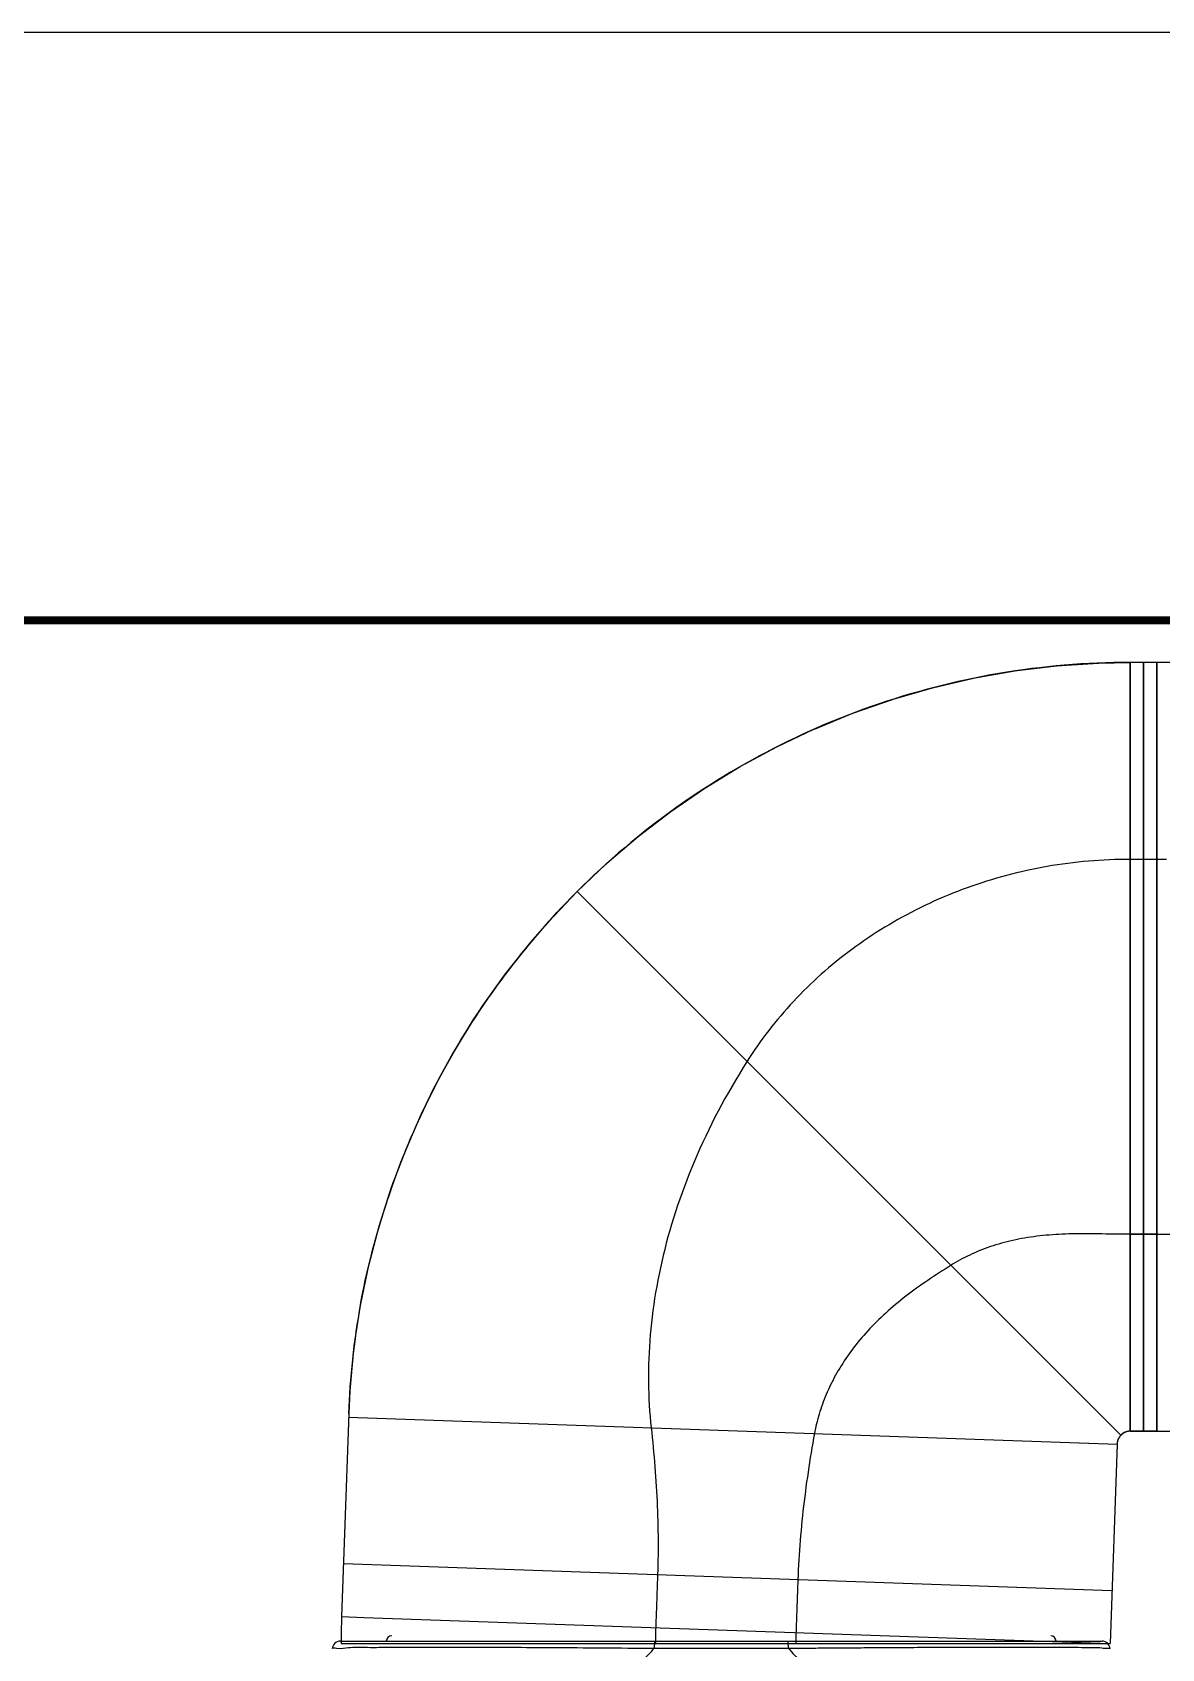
# Model space of a CAD drawing. Header units: millimetres. Extents: x -624 to 1947, y 11274 to 11571.
# Drawn here: x 1298.3 to 1340.4, y 11511 to 11571.3 of the extents above; entities that cross this region are included whole.
import ezdxf

# ---------------------------------------------------------------- set-up
doc = ezdxf.new("R2010")
doc.units = ezdxf.units.MM
doc.layers.add('AKSESUAR', color=7, linetype='Continuous')
doc.layers.add('Antet', color=7, linetype='Continuous')

# ---------------------------------------------------------------- blocks, each defined once
blk = doc.blocks.new('40 D 6006')
at = {"color": 255, "linetype": 'Continuous'}
for p, q in [((4643.593, 1387.09), (4645.137, 1387.363)), ((4645.136, 1387.363), (4646.696, 1387.553)), ((4646.695, 1387.553), (4648.264, 1387.66)), ((4648.264, 1387.66), (4649.454, 1387.684)), ((4649.454, 1387.684), (4649.454, 1358.98)), ((4650.444, 1387.684), (4649.454, 1387.684)), ((4649.454, 1358.98), (4649.454, 1387.684)), ((4650.444, 1387.684), (4649.454, 1387.684)), ((4649.949, 1387.684), (4649.949, 1358.98)), ((4649.949, 1358.98), (4649.949, 1387.684)), ((4650.444, 1358.98), (4650.444, 1387.684)), ((4650.444, 1387.684), (4650.444, 1358.98)), ((4642.07, 1386.735), (4643.595, 1387.09)), ((4639.099, 1385.787), (4640.573, 1386.301)), ((4640.57, 1386.301), (4642.072, 1386.736)), ((4637.66, 1385.197), (4639.101, 1385.788)), ((4636.257, 1384.533), (4637.662, 1385.198)), ((4650.444, 1380.331), (4649.454, 1380.331)), ((4650.804, 1380.331), (4649.454, 1380.331)), ((4627.736, 1378.003), (4628.807, 1379.132)), ((4628.807, 1379.132), (4628.778, 1379.103)), ((4628.807, 1379.132), (4649.104, 1358.835)), ((4621.417, 1366.639), (4621.879, 1368.088)), ((4621.854, 1368.015), (4621.899, 1368.146)), ((4621.899, 1368.146), (4621.953, 1368.298)), ((4621.379, 1366.489), (4621.588, 1367.179)), ((4621.301, 1366.23), (4621.334, 1366.35)), ((4650.444, 1366.332), (4649.454, 1366.332)), ((4620.277, 1359.636), (4620.012, 1352.057)), ((4620.272, 1359.504), (4648.959, 1358.502)), ((4648.959, 1358.502), (4648.699, 1351.055)), ((4648.96, 1358.512), (4648.959, 1358.507)), ((4648.96, 1358.512), (4648.959, 1358.502)), ((4648.959, 1358.504), (4648.959, 1358.502)), ((4648.962, 1358.537), (4648.96, 1358.512)), ((4649, 1358.683), (4648.998, 1358.677)), ((4649.001, 1358.683), (4648.999, 1358.679)), ((4649, 1358.679), (4649.012, 1358.707)), ((4649.002, 1358.687), (4649, 1358.683)), ((4649.004, 1358.691), (4649.002, 1358.687)), ((4649.006, 1358.696), (4649.004, 1358.691)), ((4649.005, 1358.693), (4649.004, 1358.69)), ((4649.008, 1358.7), (4649.006, 1358.695)), ((4649.007, 1358.698), (4649.006, 1358.696)), ((4649.01, 1358.703), (4649.008, 1358.7)), ((4649.011, 1358.705), (4649.009, 1358.702)), ((4649.012, 1358.708), (4649.01, 1358.704)), ((4649.026, 1358.733), (4649.025, 1358.731)), ((4649.032, 1358.743), (4649.032, 1358.743)), ((4649.104, 1358.835), (4649.101, 1358.832)), ((4649.111, 1358.842), (4649.104, 1358.835)), ((4649.104, 1358.835), (4649.106, 1358.837)), ((4649.115, 1358.845), (4649.111, 1358.842)), ((4650.444, 1358.98), (4649.454, 1358.98)), ((4649.454, 1358.98), (4650.444, 1358.98)), ((4620.082, 1354.037), (4648.768, 1353.035)), ((4620.012, 1352.057), (4620.838, 1352.028)), ((4620.838, 1352.028), (4620.845, 1352.028)), ((4620.845, 1352.028), (4648.694, 1351.055)), ((4619.963, 1351.143), (4648.399, 1351.143)), ((4619.995, 1351.055), (4648.699, 1351.055)), ((4631.684, 1350.877), (4636.678, 1350.877))]:
    blk.add_line(p, q, dxfattribs=at)
for points in [[(4649.454, 1387.684), (4649.145, 1387.682), (4648.837, 1387.677), (4648.529, 1387.669), (4648.221, 1387.658), (4647.913, 1387.643), (4647.605, 1387.625), (4647.297, 1387.604), (4646.989, 1387.579), (4646.682, 1387.552), (4646.375, 1387.521), (4646.069, 1387.487), (4645.763, 1387.45), (4645.457, 1387.409), (4645.152, 1387.365), (4644.847, 1387.318), (4644.543, 1387.268), (4644.24, 1387.215), (4643.937, 1387.158), (4643.635, 1387.098), (4643.333, 1387.035), (4643.033, 1386.969), (4642.733, 1386.9), (4642.434, 1386.827), (4642.136, 1386.752), (4641.838, 1386.673), (4641.542, 1386.591), (4641.246, 1386.507), (4640.952, 1386.419), (4640.658, 1386.328), (4640.366, 1386.234), (4640.075, 1386.136), (4639.784, 1386.036), (4639.495, 1385.933), (4639.207, 1385.827), (4638.921, 1385.718), (4638.635, 1385.606), (4638.351, 1385.491), (4638.068, 1385.373), (4637.787, 1385.252), (4637.507, 1385.128), (4637.228, 1385.001), (4636.951, 1384.872), (4636.676, 1384.739), (4636.402, 1384.604), (4636.129, 1384.466), (4635.859, 1384.326), (4635.589, 1384.182), (4635.322, 1384.036), (4635.056, 1383.887), (4634.792, 1383.736), (4634.529, 1383.582), (4634.269, 1383.425), (4634.01, 1383.265), (4633.753, 1383.103), (4633.497, 1382.938), (4633.244, 1382.771), (4632.992, 1382.601), (4632.742, 1382.428), (4632.494, 1382.253), (4632.248, 1382.076), (4632.004, 1381.896), (4631.762, 1381.713), (4631.522, 1381.528), (4631.283, 1381.341), (4631.047, 1381.151), (4630.813, 1380.959), (4630.581, 1380.764), (4630.351, 1380.568), (4630.124, 1380.369), (4629.898, 1380.168), (4629.675, 1379.965), (4629.455, 1379.759), (4629.236, 1379.552), (4629.02, 1379.343), (4628.807, 1379.132)], [(4651.257, 1387.68), (4650.444, 1387.684)], [(4628.807, 1379.132), (4629.915, 1380.184), (4631.082, 1381.181), (4632.303, 1382.117), (4633.574, 1382.99), (4634.893, 1383.796), (4636.257, 1384.533)], [(4628.807, 1379.132), (4629.916, 1380.185), (4631.083, 1381.181), (4632.304, 1382.118), (4633.576, 1382.991), (4634.895, 1383.797), (4636.259, 1384.533)], [(4649.454, 1380.331), (4649.258, 1380.33), (4649.062, 1380.327), (4648.867, 1380.322), (4648.671, 1380.314), (4648.476, 1380.305), (4648.281, 1380.293), (4648.086, 1380.28), (4647.892, 1380.264), (4647.698, 1380.246), (4647.504, 1380.226), (4647.31, 1380.204), (4647.117, 1380.18), (4646.924, 1380.154), (4646.731, 1380.125), (4646.539, 1380.095), (4646.347, 1380.062), (4646.156, 1380.028), (4645.965, 1379.991), (4645.775, 1379.953), (4645.585, 1379.912), (4645.396, 1379.869), (4645.207, 1379.824), (4645.019, 1379.778), (4644.832, 1379.729), (4644.645, 1379.678), (4644.46, 1379.625), (4644.275, 1379.571), (4644.09, 1379.514), (4643.907, 1379.455), (4643.724, 1379.395), (4643.543, 1379.332), (4643.362, 1379.268), (4643.182, 1379.201), (4643.004, 1379.133), (4642.826, 1379.063), (4642.649, 1378.991), (4642.473, 1378.917), (4642.299, 1378.842), (4642.125, 1378.764), (4641.952, 1378.685), (4641.781, 1378.604), (4641.61, 1378.521), (4641.441, 1378.436), (4641.273, 1378.349), (4641.106, 1378.261), (4640.94, 1378.171), (4640.775, 1378.079), (4640.612, 1377.986), (4640.45, 1377.891), (4640.289, 1377.794), (4640.13, 1377.695), (4639.972, 1377.595), (4639.815, 1377.494), (4639.66, 1377.39), (4639.506, 1377.286), (4639.353, 1377.18), (4639.202, 1377.072), (4639.053, 1376.963), (4638.905, 1376.852), (4638.759, 1376.74), (4638.614, 1376.627), (4638.472, 1376.512), (4638.33, 1376.396), (4638.19, 1376.278), (4638.052, 1376.159), (4637.916, 1376.039), (4637.781, 1375.917), (4637.648, 1375.795), (4637.516, 1375.67), (4637.386, 1375.545), (4637.257, 1375.418), (4637.131, 1375.29), (4637.005, 1375.16), (4636.882, 1375.029), (4636.76, 1374.897), (4636.64, 1374.763), (4636.521, 1374.629), (4636.404, 1374.493), (4636.289, 1374.356), (4636.176, 1374.218), (4636.064, 1374.079), (4635.954, 1373.939), (4635.847, 1373.798), (4635.741, 1373.656), (4635.637, 1373.513), (4635.535, 1373.37), (4635.435, 1373.226), (4635.337, 1373.081), (4635.242, 1372.936), (4635.149, 1372.79)], [(4621.879, 1368.088), (4622.416, 1369.509), (4623.024, 1370.896), (4623.703, 1372.249), (4624.449, 1373.563), (4625.261, 1374.834), (4626.135, 1376.058), (4627.07, 1377.234), (4628.06, 1378.357), (4628.778, 1379.103)], [(4628.778, 1379.103), (4628.58, 1378.902), (4628.384, 1378.699), (4628.188, 1378.494), (4627.995, 1378.286), (4627.803, 1378.076), (4627.613, 1377.863), (4627.425, 1377.649), (4627.238, 1377.432), (4627.054, 1377.214), (4626.871, 1376.993), (4626.69, 1376.771), (4626.512, 1376.547), (4626.335, 1376.32), (4626.161, 1376.093), (4625.989, 1375.863), (4625.819, 1375.632), (4625.652, 1375.399), (4625.487, 1375.165), (4625.324, 1374.929), (4625.164, 1374.691), (4625.006, 1374.452), (4624.85, 1374.211), (4624.697, 1373.969), (4624.546, 1373.725), (4624.398, 1373.479), (4624.252, 1373.232), (4624.108, 1372.984), (4623.967, 1372.734), (4623.828, 1372.483), (4623.692, 1372.23), (4623.558, 1371.975), (4623.426, 1371.719), (4623.297, 1371.462), (4623.171, 1371.204), (4623.047, 1370.944), (4622.925, 1370.683), (4622.806, 1370.421), (4622.69, 1370.159), (4622.577, 1369.895), (4622.466, 1369.63), (4622.358, 1369.365), (4622.253, 1369.099), (4622.15, 1368.833), (4622.05, 1368.566), (4621.953, 1368.298)], [(4621.725, 1367.635), (4622.222, 1369.021), (4622.79, 1370.387), (4623.433, 1371.733), (4624.149, 1373.055), (4624.939, 1374.348), (4625.801, 1375.607), (4626.734, 1376.826), (4627.736, 1378.003)], [(4635.149, 1372.79), (4635.003, 1372.558), (4634.861, 1372.326), (4634.722, 1372.094), (4634.586, 1371.862), (4634.453, 1371.63), (4634.323, 1371.398), (4634.196, 1371.165), (4634.071, 1370.933), (4633.95, 1370.7), (4633.831, 1370.467), (4633.716, 1370.233), (4633.603, 1370), (4633.494, 1369.766), (4633.387, 1369.531), (4633.283, 1369.297), (4633.182, 1369.061), (4633.083, 1368.826), (4632.988, 1368.59), (4632.896, 1368.354), (4632.806, 1368.118), (4632.72, 1367.882), (4632.636, 1367.646), (4632.555, 1367.41), (4632.477, 1367.175), (4632.403, 1366.939), (4632.331, 1366.704), (4632.262, 1366.47), (4632.196, 1366.236), (4632.133, 1366.002), (4632.073, 1365.77), (4632.016, 1365.538), (4631.961, 1365.306), (4631.91, 1365.076), (4631.862, 1364.846), (4631.817, 1364.617), (4631.774, 1364.388), (4631.735, 1364.16), (4631.698, 1363.933), (4631.664, 1363.707), (4631.633, 1363.481), (4631.604, 1363.255), (4631.579, 1363.03), (4631.556, 1362.806), (4631.535, 1362.582), (4631.518, 1362.359), (4631.503, 1362.136), (4631.491, 1361.914), (4631.481, 1361.692), (4631.474, 1361.471), (4631.469, 1361.251), (4631.468, 1361.032), (4631.468, 1360.814), (4631.472, 1360.596), (4631.478, 1360.38), (4631.486, 1360.165), (4631.498, 1359.951), (4631.511, 1359.738), (4631.528, 1359.527), (4631.547, 1359.317), (4631.568, 1359.109)], [(4621.953, 1368.298), (4621.947, 1368.28), (4621.934, 1368.244), (4621.916, 1368.193), (4621.893, 1368.127), (4621.866, 1368.046), (4621.834, 1367.953), (4621.798, 1367.848), (4621.759, 1367.731), (4621.717, 1367.605), (4621.672, 1367.47), (4621.625, 1367.326), (4621.577, 1367.175), (4621.527, 1367.019), (4621.476, 1366.857), (4621.425, 1366.691), (4621.374, 1366.522), (4621.323, 1366.35), (4621.273, 1366.174), (4621.222, 1365.994), (4621.172, 1365.81), (4621.122, 1365.622), (4621.073, 1365.429), (4621.024, 1365.232), (4620.976, 1365.03), (4620.928, 1364.823), (4620.882, 1364.61), (4620.836, 1364.391), (4620.792, 1364.167), (4620.748, 1363.937), (4620.706, 1363.7), (4620.664, 1363.457), (4620.625, 1363.207), (4620.586, 1362.953), (4620.549, 1362.693), (4620.514, 1362.428), (4620.481, 1362.159), (4620.449, 1361.887), (4620.42, 1361.612), (4620.392, 1361.333), (4620.367, 1361.053), (4620.344, 1360.771), (4620.323, 1360.488), (4620.305, 1360.204), (4620.29, 1359.92), (4620.277, 1359.636)], [(4621.953, 1368.298), (4621.95, 1368.288), (4621.946, 1368.279), (4621.943, 1368.269), (4621.94, 1368.26), (4621.936, 1368.25), (4621.933, 1368.241), (4621.929, 1368.231), (4621.926, 1368.222), (4621.923, 1368.212), (4621.919, 1368.203), (4621.916, 1368.193), (4621.913, 1368.183), (4621.909, 1368.174), (4621.906, 1368.164), (4621.902, 1368.155)], [(4621.759, 1367.736), (4621.794, 1367.84), (4621.854, 1368.015)], [(4620.277, 1359.636), (4620.335, 1360.643), (4620.487, 1362.164), (4620.72, 1363.675), (4621.03, 1365.168), (4621.417, 1366.639)], [(4649.454, 1366.332), (4649.32, 1366.333), (4649.187, 1366.333), (4649.055, 1366.335), (4648.923, 1366.336), (4648.793, 1366.338), (4648.663, 1366.341), (4648.534, 1366.343), (4648.406, 1366.345), (4648.278, 1366.347), (4648.151, 1366.349), (4648.025, 1366.35), (4647.899, 1366.352), (4647.774, 1366.352), (4647.649, 1366.352), (4647.525, 1366.351), (4647.401, 1366.35), (4647.277, 1366.347), (4647.154, 1366.344), (4647.032, 1366.34), (4646.91, 1366.335), (4646.789, 1366.329), (4646.668, 1366.322), (4646.548, 1366.313), (4646.429, 1366.304), (4646.31, 1366.294), (4646.193, 1366.283), (4646.076, 1366.27), (4645.96, 1366.257), (4645.845, 1366.242), (4645.731, 1366.226), (4645.618, 1366.209), (4645.506, 1366.19), (4645.395, 1366.171), (4645.285, 1366.15), (4645.176, 1366.127), (4645.068, 1366.104), (4644.96, 1366.079), (4644.854, 1366.053), (4644.749, 1366.026), (4644.644, 1365.998), (4644.541, 1365.968), (4644.438, 1365.937), (4644.337, 1365.905), (4644.236, 1365.871), (4644.136, 1365.836), (4644.037, 1365.8), (4643.938, 1365.763), (4643.841, 1365.724), (4643.745, 1365.685), (4643.649, 1365.644), (4643.555, 1365.602), (4643.462, 1365.559), (4643.37, 1365.515), (4643.279, 1365.469), (4643.19, 1365.423), (4643.101, 1365.376), (4643.014, 1365.327), (4642.929, 1365.278), (4642.845, 1365.227), (4642.762, 1365.176)], [(4649.454, 1366.332), (4650.759, 1366.332), (4651.075, 1366.331), (4651.39, 1366.33), (4651.704, 1366.329), (4652.018, 1366.327), (4652.33, 1366.324), (4652.643, 1366.321), (4652.954, 1366.318), (4653.264, 1366.314), (4653.573, 1366.31), (4653.88, 1366.305), (4654.187, 1366.3), (4654.493, 1366.294), (4654.797, 1366.288), (4655.1, 1366.282), (4655.402, 1366.275), (4655.703, 1366.267), (4656.003, 1366.26), (4656.302, 1366.252)], [(4642.762, 1365.176), (4642.65, 1365.105), (4642.539, 1365.034), (4642.429, 1364.964), (4642.319, 1364.893), (4642.211, 1364.822), (4642.103, 1364.751), (4641.996, 1364.679), (4641.89, 1364.608), (4641.785, 1364.536), (4641.681, 1364.464), (4641.578, 1364.391), (4641.475, 1364.318), (4641.374, 1364.244), (4641.273, 1364.17), (4641.174, 1364.095), (4641.075, 1364.019), (4640.978, 1363.943), (4640.881, 1363.866), (4640.786, 1363.788), (4640.691, 1363.71), (4640.598, 1363.631), (4640.506, 1363.551), (4640.415, 1363.471), (4640.326, 1363.39), (4640.237, 1363.309), (4640.15, 1363.228), (4640.065, 1363.145), (4639.98, 1363.063), (4639.897, 1362.98), (4639.816, 1362.896), (4639.736, 1362.812), (4639.658, 1362.728), (4639.581, 1362.643), (4639.506, 1362.558), (4639.432, 1362.473), (4639.359, 1362.387), (4639.288, 1362.301), (4639.219, 1362.214), (4639.151, 1362.128), (4639.085, 1362.041), (4639.02, 1361.954), (4638.956, 1361.866), (4638.895, 1361.779), (4638.834, 1361.691), (4638.775, 1361.603), (4638.718, 1361.514), (4638.662, 1361.426), (4638.607, 1361.337), (4638.554, 1361.248), (4638.503, 1361.159), (4638.453, 1361.07), (4638.404, 1360.981), (4638.357, 1360.891), (4638.311, 1360.802), (4638.266, 1360.712), (4638.223, 1360.622), (4638.182, 1360.532), (4638.141, 1360.441), (4638.102, 1360.351), (4638.065, 1360.26), (4638.028, 1360.169), (4637.993, 1360.078), (4637.96, 1359.987), (4637.928, 1359.896), (4637.897, 1359.805), (4637.867, 1359.713), (4637.839, 1359.622), (4637.812, 1359.531), (4637.787, 1359.44), (4637.763, 1359.349), (4637.74, 1359.258), (4637.719, 1359.167), (4637.699, 1359.077), (4637.681, 1358.986), (4637.664, 1358.896)], [(4631.568, 1359.109), (4631.588, 1358.927), (4631.607, 1358.745), (4631.625, 1358.563), (4631.642, 1358.38), (4631.659, 1358.198), (4631.675, 1358.015), (4631.691, 1357.833), (4631.706, 1357.65), (4631.719, 1357.468), (4631.733, 1357.285), (4631.745, 1357.103), (4631.756, 1356.92), (4631.767, 1356.737), (4631.777, 1356.554), (4631.786, 1356.371), (4631.794, 1356.188), (4631.801, 1356.006), (4631.807, 1355.823), (4631.812, 1355.64), (4631.817, 1355.456), (4631.82, 1355.273), (4631.823, 1355.09), (4631.824, 1354.907), (4631.825, 1354.724), (4631.824, 1354.541), (4631.823, 1354.358), (4631.82, 1354.176), (4631.817, 1353.993), (4631.812, 1353.81), (4631.806, 1353.627)], [(4650.444, 1358.98), (4651.234, 1358.983), (4652.29, 1358.998), (4653.32, 1359.025), (4654.324, 1359.063), (4655.302, 1359.112), (4656.249, 1359.17), (4657.167, 1359.237), (4657.774, 1359.288)], [(4637.664, 1358.896), (4637.631, 1358.716), (4637.6, 1358.536), (4637.569, 1358.355), (4637.539, 1358.174), (4637.509, 1357.994), (4637.48, 1357.813), (4637.452, 1357.632), (4637.425, 1357.451), (4637.398, 1357.27), (4637.372, 1357.088), (4637.347, 1356.907), (4637.323, 1356.725), (4637.3, 1356.544), (4637.277, 1356.362), (4637.256, 1356.18), (4637.235, 1355.998), (4637.215, 1355.816), (4637.196, 1355.634), (4637.178, 1355.452), (4637.161, 1355.27), (4637.145, 1355.088), (4637.129, 1354.905), (4637.115, 1354.723), (4637.102, 1354.54), (4637.089, 1354.358), (4637.078, 1354.175), (4637.068, 1353.992), (4637.059, 1353.81), (4637.05, 1353.627), (4637.043, 1353.444)], [(4648.96, 1358.514), (4648.96, 1358.513), (4648.96, 1358.512), (4648.96, 1358.512), (4648.96, 1358.511), (4648.96, 1358.51), (4648.959, 1358.509), (4648.959, 1358.508), (4648.959, 1358.508), (4648.959, 1358.507), (4648.959, 1358.506), (4648.959, 1358.505), (4648.959, 1358.504), (4648.959, 1358.504), (4648.959, 1358.503), (4648.959, 1358.502)], [(4648.972, 1358.597), (4648.972, 1358.596), (4648.971, 1358.595), (4648.971, 1358.595), (4648.971, 1358.594), (4648.971, 1358.593), (4648.971, 1358.592), (4648.971, 1358.591), (4648.97, 1358.59), (4648.97, 1358.59), (4648.97, 1358.589), (4648.97, 1358.588), (4648.97, 1358.587), (4648.969, 1358.586), (4648.969, 1358.585), (4648.969, 1358.584), (4648.969, 1358.583), (4648.969, 1358.582), (4648.968, 1358.581), (4648.968, 1358.58), (4648.968, 1358.579), (4648.968, 1358.578), (4648.968, 1358.577), (4648.967, 1358.576), (4648.967, 1358.575), (4648.967, 1358.574), (4648.967, 1358.573), (4648.967, 1358.572), (4648.966, 1358.571), (4648.966, 1358.57), (4648.966, 1358.568), (4648.966, 1358.567), (4648.966, 1358.566), (4648.965, 1358.565), (4648.965, 1358.564), (4648.965, 1358.563), (4648.965, 1358.562), (4648.965, 1358.56), (4648.965, 1358.559), (4648.964, 1358.558), (4648.964, 1358.557), (4648.964, 1358.556), (4648.964, 1358.555), (4648.964, 1358.553), (4648.964, 1358.552), (4648.963, 1358.551), (4648.963, 1358.55), (4648.963, 1358.549), (4648.963, 1358.548), (4648.963, 1358.547), (4648.963, 1358.546), (4648.963, 1358.544), (4648.962, 1358.543), (4648.962, 1358.542), (4648.962, 1358.541), (4648.962, 1358.54), (4648.962, 1358.539), (4648.962, 1358.538), (4648.962, 1358.537), (4648.962, 1358.536), (4648.961, 1358.535), (4648.961, 1358.534), (4648.961, 1358.533), (4648.961, 1358.532), (4648.961, 1358.531), (4648.961, 1358.53), (4648.961, 1358.53), (4648.961, 1358.529), (4648.961, 1358.528), (4648.961, 1358.527), (4648.961, 1358.526), (4648.961, 1358.525), (4648.961, 1358.525), (4648.96, 1358.524), (4648.96, 1358.523), (4648.96, 1358.522), (4648.96, 1358.522), (4648.96, 1358.521), (4648.96, 1358.52), (4648.96, 1358.52), (4648.96, 1358.519), (4648.96, 1358.518), (4648.96, 1358.518), (4648.96, 1358.517), (4648.96, 1358.517), (4648.96, 1358.516), (4648.96, 1358.516), (4648.96, 1358.515), (4648.96, 1358.515), (4648.96, 1358.514), (4648.96, 1358.514)], [(4648.974, 1358.605), (4648.969, 1358.584), (4648.965, 1358.561), (4648.962, 1358.537)], [(4648.987, 1358.65), (4648.987, 1358.65), (4648.987, 1358.65), (4648.987, 1358.649), (4648.987, 1358.649), (4648.987, 1358.649), (4648.987, 1358.649), (4648.987, 1358.648), (4648.987, 1358.648), (4648.986, 1358.648), (4648.986, 1358.647), (4648.986, 1358.647), (4648.986, 1358.646), (4648.986, 1358.646), (4648.986, 1358.645), (4648.985, 1358.645), (4648.985, 1358.644), (4648.985, 1358.644), (4648.985, 1358.643), (4648.985, 1358.642), (4648.984, 1358.642), (4648.984, 1358.641), (4648.984, 1358.64), (4648.984, 1358.64), (4648.984, 1358.639), (4648.983, 1358.638), (4648.983, 1358.638), (4648.983, 1358.637), (4648.983, 1358.636), (4648.982, 1358.635), (4648.982, 1358.635), (4648.982, 1358.634), (4648.982, 1358.633), (4648.981, 1358.632), (4648.981, 1358.631), (4648.981, 1358.631), (4648.981, 1358.63), (4648.98, 1358.629), (4648.98, 1358.628), (4648.98, 1358.627), (4648.98, 1358.626), (4648.979, 1358.625), (4648.979, 1358.624), (4648.979, 1358.623), (4648.978, 1358.623), (4648.978, 1358.622), (4648.978, 1358.621), (4648.978, 1358.62), (4648.977, 1358.619), (4648.977, 1358.618), (4648.977, 1358.617), (4648.977, 1358.616), (4648.976, 1358.615), (4648.976, 1358.614), (4648.976, 1358.614), (4648.976, 1358.613), (4648.976, 1358.612), (4648.975, 1358.611), (4648.975, 1358.61), (4648.975, 1358.609), (4648.975, 1358.608), (4648.974, 1358.608), (4648.974, 1358.607), (4648.974, 1358.606), (4648.974, 1358.605), (4648.974, 1358.604), (4648.973, 1358.604), (4648.973, 1358.603), (4648.973, 1358.602), (4648.973, 1358.601), (4648.973, 1358.601), (4648.972, 1358.6), (4648.972, 1358.599), (4648.972, 1358.598), (4648.972, 1358.598), (4648.972, 1358.597)], [(4648.989, 1358.654), (4648.984, 1358.641), (4648.979, 1358.625), (4648.974, 1358.605)], [(4648.997, 1358.676), (4648.997, 1358.676), (4648.997, 1358.675), (4648.997, 1358.674), (4648.996, 1358.674), (4648.996, 1358.673), (4648.996, 1358.673), (4648.996, 1358.672), (4648.995, 1358.671), (4648.995, 1358.671), (4648.995, 1358.67), (4648.995, 1358.67), (4648.994, 1358.669), (4648.994, 1358.668), (4648.994, 1358.668), (4648.994, 1358.667), (4648.994, 1358.666), (4648.993, 1358.666), (4648.993, 1358.665), (4648.993, 1358.665), (4648.993, 1358.664), (4648.992, 1358.664), (4648.992, 1358.663), (4648.992, 1358.662), (4648.992, 1358.662), (4648.991, 1358.661), (4648.991, 1358.661), (4648.991, 1358.66), (4648.991, 1358.659), (4648.991, 1358.659), (4648.99, 1358.658), (4648.99, 1358.658), (4648.99, 1358.657), (4648.99, 1358.657), (4648.99, 1358.656), (4648.989, 1358.655), (4648.989, 1358.655), (4648.989, 1358.654), (4648.989, 1358.654), (4648.988, 1358.653), (4648.988, 1358.653), (4648.988, 1358.652), (4648.988, 1358.652), (4648.988, 1358.651), (4648.988, 1358.651), (4648.987, 1358.65)], [(4648.998, 1358.678), (4648.996, 1358.672), (4648.992, 1358.664), (4648.989, 1358.654)], [(4649.104, 1358.835), (4649.103, 1358.834), (4649.102, 1358.833), (4649.101, 1358.832), (4649.101, 1358.831), (4649.1, 1358.831), (4649.099, 1358.83), (4649.098, 1358.829), (4649.098, 1358.828), (4649.097, 1358.828), (4649.096, 1358.827), (4649.095, 1358.826), (4649.095, 1358.825), (4649.094, 1358.825), (4649.093, 1358.824), (4649.093, 1358.823), (4649.092, 1358.822), (4649.091, 1358.822), (4649.091, 1358.821), (4649.09, 1358.82), (4649.089, 1358.819), (4649.089, 1358.819), (4649.088, 1358.818), (4649.087, 1358.817), (4649.087, 1358.817), (4649.086, 1358.816), (4649.085, 1358.815), (4649.085, 1358.814), (4649.084, 1358.814), (4649.084, 1358.813), (4649.083, 1358.812), (4649.082, 1358.812), (4649.082, 1358.811), (4649.081, 1358.81), (4649.08, 1358.81), (4649.08, 1358.809), (4649.079, 1358.808), (4649.079, 1358.807), (4649.078, 1358.807), (4649.077, 1358.806), (4649.077, 1358.805), (4649.076, 1358.805), (4649.076, 1358.804), (4649.075, 1358.803), (4649.074, 1358.802), (4649.074, 1358.802), (4649.073, 1358.801), (4649.073, 1358.8), (4649.072, 1358.799), (4649.071, 1358.799), (4649.071, 1358.798), (4649.07, 1358.797), (4649.069, 1358.796), (4649.069, 1358.796), (4649.068, 1358.795), (4649.067, 1358.794), (4649.067, 1358.793), (4649.066, 1358.792), (4649.065, 1358.791), (4649.065, 1358.791), (4649.064, 1358.79), (4649.063, 1358.789), (4649.063, 1358.788), (4649.062, 1358.787), (4649.061, 1358.786), (4649.061, 1358.785), (4649.06, 1358.784), (4649.059, 1358.784), (4649.059, 1358.783), (4649.058, 1358.782), (4649.057, 1358.781), (4649.057, 1358.78), (4649.056, 1358.779), (4649.055, 1358.778), (4649.055, 1358.777), (4649.054, 1358.776), (4649.053, 1358.775), (4649.053, 1358.774), (4649.052, 1358.774), (4649.051, 1358.773), (4649.051, 1358.772), (4649.05, 1358.771), (4649.049, 1358.77), (4649.049, 1358.769), (4649.048, 1358.768), (4649.048, 1358.767), (4649.047, 1358.766), (4649.046, 1358.766), (4649.046, 1358.765), (4649.045, 1358.764), (4649.045, 1358.763), (4649.044, 1358.762), (4649.044, 1358.761), (4649.043, 1358.761), (4649.042, 1358.76), (4649.042, 1358.759), (4649.041, 1358.758), (4649.041, 1358.757), (4649.04, 1358.757), (4649.04, 1358.756), (4649.039, 1358.755), (4649.039, 1358.754), (4649.038, 1358.754), (4649.038, 1358.753), (4649.037, 1358.752), (4649.037, 1358.751), (4649.037, 1358.751), (4649.036, 1358.75), (4649.036, 1358.749), (4649.035, 1358.749), (4649.035, 1358.748), (4649.034, 1358.747), (4649.034, 1358.747), (4649.034, 1358.746), (4649.033, 1358.745), (4649.033, 1358.745), (4649.032, 1358.744), (4649.032, 1358.743), (4649.031, 1358.743), (4649.031, 1358.742), (4649.031, 1358.741), (4649.03, 1358.741), (4649.03, 1358.74), (4649.029, 1358.739), (4649.029, 1358.738), (4649.028, 1358.738), (4649.028, 1358.737), (4649.028, 1358.736), (4649.027, 1358.735), (4649.027, 1358.734), (4649.026, 1358.734), (4649.026, 1358.733), (4649.025, 1358.732), (4649.025, 1358.731), (4649.024, 1358.731), (4649.024, 1358.73), (4649.023, 1358.729), (4649.023, 1358.728), (4649.023, 1358.727), (4649.022, 1358.727), (4649.022, 1358.726), (4649.021, 1358.725), (4649.021, 1358.724), (4649.02, 1358.723), (4649.02, 1358.723), (4649.019, 1358.722), (4649.019, 1358.721), (4649.019, 1358.72), (4649.018, 1358.72), (4649.018, 1358.719), (4649.017, 1358.718), (4649.017, 1358.717), (4649.017, 1358.716), (4649.016, 1358.716), (4649.016, 1358.715), (4649.015, 1358.714), (4649.015, 1358.713), (4649.014, 1358.712), (4649.014, 1358.712), (4649.014, 1358.711), (4649.013, 1358.71), (4649.013, 1358.709), (4649.013, 1358.709), (4649.012, 1358.708), (4649.012, 1358.707), (4649.011, 1358.707), (4649.011, 1358.706), (4649.011, 1358.705), (4649.01, 1358.704), (4649.01, 1358.704), (4649.01, 1358.703), (4649.009, 1358.702), (4649.009, 1358.702), (4649.009, 1358.701), (4649.008, 1358.7), (4649.008, 1358.7), (4649.008, 1358.699), (4649.007, 1358.699), (4649.007, 1358.698), (4649.007, 1358.697), (4649.007, 1358.697), (4649.006, 1358.696), (4649.006, 1358.695), (4649.006, 1358.695), (4649.005, 1358.694), (4649.005, 1358.693), (4649.005, 1358.693), (4649.005, 1358.692), (4649.004, 1358.692), (4649.004, 1358.691), (4649.004, 1358.69), (4649.003, 1358.69), (4649.003, 1358.689), (4649.003, 1358.689), (4649.003, 1358.688), (4649.002, 1358.687), (4649.002, 1358.687), (4649.002, 1358.686), (4649.002, 1358.686), (4649.001, 1358.685), (4649.001, 1358.685), (4649.001, 1358.684), (4649.001, 1358.684), (4649.001, 1358.683), (4649, 1358.683), (4649, 1358.682), (4649, 1358.682), (4649, 1358.682), (4649, 1358.681), (4648.999, 1358.681), (4648.999, 1358.68), (4648.999, 1358.68), (4648.999, 1358.68), (4648.999, 1358.679), (4648.999, 1358.679), (4648.998, 1358.678), (4648.998, 1358.678), (4648.998, 1358.678), (4648.998, 1358.677), (4648.998, 1358.677), (4648.998, 1358.677), (4648.998, 1358.677), (4648.998, 1358.676), (4648.998, 1358.676), (4648.997, 1358.676), (4648.997, 1358.676)], [(4649.103, 1358.834), (4649.097, 1358.828), (4649.092, 1358.822), (4649.087, 1358.817), (4649.083, 1358.812), (4649.079, 1358.808), (4649.075, 1358.804), (4649.072, 1358.8), (4649.069, 1358.796), (4649.067, 1358.793), (4649.064, 1358.789), (4649.061, 1358.786), (4649.059, 1358.783), (4649.057, 1358.78), (4649.054, 1358.776), (4649.052, 1358.773), (4649.05, 1358.77), (4649.048, 1358.767), (4649.045, 1358.764), (4649.043, 1358.761), (4649.042, 1358.758), (4649.04, 1358.755), (4649.038, 1358.753), (4649.036, 1358.75), (4649.034, 1358.747)], [(4649.454, 1358.98), (4649.452, 1358.98), (4649.451, 1358.98), (4649.449, 1358.98), (4649.447, 1358.98), (4649.446, 1358.979), (4649.444, 1358.979), (4649.443, 1358.979), (4649.441, 1358.979), (4649.44, 1358.979), (4649.438, 1358.979), (4649.437, 1358.979), (4649.435, 1358.979), (4649.434, 1358.979), (4649.433, 1358.979), (4649.431, 1358.979), (4649.43, 1358.979), (4649.428, 1358.979), (4649.427, 1358.979), (4649.426, 1358.979), (4649.424, 1358.979), (4649.423, 1358.979), (4649.422, 1358.979), (4649.42, 1358.978), (4649.419, 1358.978), (4649.418, 1358.978), (4649.417, 1358.978), (4649.415, 1358.978), (4649.414, 1358.978), (4649.413, 1358.978), (4649.412, 1358.978), (4649.41, 1358.978), (4649.409, 1358.978), (4649.408, 1358.977), (4649.407, 1358.977), (4649.406, 1358.977), (4649.405, 1358.977), (4649.404, 1358.977), (4649.403, 1358.977), (4649.401, 1358.977), (4649.4, 1358.977), (4649.399, 1358.977), (4649.398, 1358.976), (4649.397, 1358.976), (4649.396, 1358.976), (4649.395, 1358.976), (4649.394, 1358.976), (4649.393, 1358.976), (4649.392, 1358.976), (4649.391, 1358.976), (4649.39, 1358.975), (4649.389, 1358.975), (4649.388, 1358.975), (4649.387, 1358.975), (4649.386, 1358.975), (4649.385, 1358.975), (4649.384, 1358.975), (4649.383, 1358.975), (4649.383, 1358.974), (4649.382, 1358.974), (4649.381, 1358.974), (4649.38, 1358.974), (4649.379, 1358.974), (4649.378, 1358.974), (4649.377, 1358.973), (4649.376, 1358.973), (4649.375, 1358.973), (4649.374, 1358.973), (4649.373, 1358.973), (4649.372, 1358.973), (4649.371, 1358.972), (4649.37, 1358.972), (4649.369, 1358.972), (4649.368, 1358.972), (4649.366, 1358.972), (4649.365, 1358.972), (4649.364, 1358.971), (4649.363, 1358.971), (4649.362, 1358.971), (4649.361, 1358.971), (4649.36, 1358.971), (4649.359, 1358.97), (4649.358, 1358.97), (4649.357, 1358.97), (4649.356, 1358.97), (4649.355, 1358.97), (4649.354, 1358.969), (4649.353, 1358.969), (4649.352, 1358.969), (4649.351, 1358.969), (4649.349, 1358.968), (4649.348, 1358.968), (4649.347, 1358.968), (4649.346, 1358.968), (4649.345, 1358.967), (4649.344, 1358.967), (4649.343, 1358.967), (4649.342, 1358.967), (4649.341, 1358.966), (4649.34, 1358.966), (4649.339, 1358.966), (4649.338, 1358.966), (4649.337, 1358.965), (4649.336, 1358.965), (4649.335, 1358.965), (4649.333, 1358.965), (4649.332, 1358.964), (4649.331, 1358.964), (4649.33, 1358.964), (4649.329, 1358.964), (4649.328, 1358.963), (4649.327, 1358.963), (4649.326, 1358.963), (4649.325, 1358.963), (4649.324, 1358.962), (4649.323, 1358.962), (4649.322, 1358.962), (4649.321, 1358.961), (4649.32, 1358.961), (4649.319, 1358.961), (4649.318, 1358.961), (4649.317, 1358.96), (4649.316, 1358.96), (4649.315, 1358.96), (4649.314, 1358.959), (4649.313, 1358.959), (4649.312, 1358.959), (4649.311, 1358.959), (4649.31, 1358.958), (4649.309, 1358.958), (4649.308, 1358.958), (4649.307, 1358.957), (4649.306, 1358.957), (4649.305, 1358.957), (4649.305, 1358.956), (4649.304, 1358.956), (4649.303, 1358.956), (4649.302, 1358.956), (4649.301, 1358.955), (4649.3, 1358.955), (4649.299, 1358.955), (4649.298, 1358.954), (4649.297, 1358.954), (4649.296, 1358.954), (4649.295, 1358.953), (4649.294, 1358.953), (4649.293, 1358.953), (4649.292, 1358.952), (4649.291, 1358.952), (4649.29, 1358.952), (4649.289, 1358.951), (4649.288, 1358.951), (4649.287, 1358.951), (4649.286, 1358.95), (4649.285, 1358.95), (4649.284, 1358.95), (4649.283, 1358.949), (4649.282, 1358.949), (4649.282, 1358.949), (4649.281, 1358.948), (4649.28, 1358.948), (4649.279, 1358.947), (4649.278, 1358.947), (4649.277, 1358.947), (4649.276, 1358.946), (4649.275, 1358.946), (4649.274, 1358.946), (4649.273, 1358.945), (4649.272, 1358.945), (4649.271, 1358.944), (4649.27, 1358.944), (4649.269, 1358.944), (4649.268, 1358.943), (4649.267, 1358.943), (4649.266, 1358.943), (4649.265, 1358.942), (4649.264, 1358.942), (4649.263, 1358.941), (4649.262, 1358.941), (4649.261, 1358.941), (4649.26, 1358.94), (4649.259, 1358.94), (4649.258, 1358.939), (4649.257, 1358.939), (4649.256, 1358.938), (4649.255, 1358.938), (4649.254, 1358.938), (4649.253, 1358.937), (4649.253, 1358.937), (4649.252, 1358.936), (4649.251, 1358.936), (4649.25, 1358.935), (4649.249, 1358.935), (4649.248, 1358.935), (4649.247, 1358.934), (4649.246, 1358.934), (4649.245, 1358.933), (4649.244, 1358.933), (4649.243, 1358.932), (4649.242, 1358.932), (4649.241, 1358.932), (4649.24, 1358.931), (4649.239, 1358.931), (4649.238, 1358.93), (4649.237, 1358.93), (4649.237, 1358.929), (4649.236, 1358.929), (4649.235, 1358.928), (4649.234, 1358.928), (4649.233, 1358.927), (4649.232, 1358.927), (4649.231, 1358.927), (4649.23, 1358.926), (4649.229, 1358.926), (4649.228, 1358.925), (4649.227, 1358.925), (4649.226, 1358.924), (4649.225, 1358.924), (4649.225, 1358.923), (4649.224, 1358.923), (4649.223, 1358.922), (4649.222, 1358.922), (4649.221, 1358.921), (4649.22, 1358.921), (4649.219, 1358.92), (4649.218, 1358.92), (4649.217, 1358.919), (4649.216, 1358.919), (4649.215, 1358.918), (4649.214, 1358.918), (4649.213, 1358.917), (4649.212, 1358.917), (4649.212, 1358.916), (4649.211, 1358.916), (4649.21, 1358.915), (4649.209, 1358.915), (4649.208, 1358.914), (4649.207, 1358.913), (4649.206, 1358.913), (4649.205, 1358.912), (4649.204, 1358.912), (4649.203, 1358.911), (4649.202, 1358.911), (4649.201, 1358.91), (4649.2, 1358.909), (4649.199, 1358.909), (4649.198, 1358.908), (4649.197, 1358.908), (4649.196, 1358.907), (4649.195, 1358.907), (4649.194, 1358.906), (4649.193, 1358.905), (4649.192, 1358.905), (4649.191, 1358.904), (4649.19, 1358.903), (4649.189, 1358.903), (4649.188, 1358.902), (4649.187, 1358.902), (4649.186, 1358.901), (4649.185, 1358.9), (4649.184, 1358.9), (4649.183, 1358.899), (4649.182, 1358.898), (4649.181, 1358.898), (4649.18, 1358.897), (4649.179, 1358.897), (4649.178, 1358.896), (4649.177, 1358.895), (4649.177, 1358.895), (4649.176, 1358.894), (4649.175, 1358.893), (4649.174, 1358.893), (4649.173, 1358.892), (4649.172, 1358.891), (4649.171, 1358.891), (4649.17, 1358.89), (4649.169, 1358.889), (4649.168, 1358.889), (4649.167, 1358.888), (4649.166, 1358.888), (4649.165, 1358.887), (4649.165, 1358.886), (4649.164, 1358.886), (4649.163, 1358.885), (4649.162, 1358.884), (4649.161, 1358.884), (4649.16, 1358.883), (4649.159, 1358.882), (4649.159, 1358.882), (4649.158, 1358.881), (4649.157, 1358.881), (4649.156, 1358.88), (4649.155, 1358.879), (4649.154, 1358.879), (4649.154, 1358.878), (4649.153, 1358.877), (4649.152, 1358.877), (4649.151, 1358.876), (4649.15, 1358.876), (4649.149, 1358.875), (4649.149, 1358.874), (4649.148, 1358.874), (4649.147, 1358.873), (4649.146, 1358.872), (4649.145, 1358.872), (4649.144, 1358.871), (4649.143, 1358.87), (4649.143, 1358.869), (4649.142, 1358.869), (4649.141, 1358.868), (4649.14, 1358.867), (4649.139, 1358.866), (4649.138, 1358.866), (4649.137, 1358.865), (4649.136, 1358.864), (4649.135, 1358.863), (4649.134, 1358.863), (4649.133, 1358.862), (4649.132, 1358.861), (4649.131, 1358.86), (4649.131, 1358.859), (4649.13, 1358.859), (4649.129, 1358.858), (4649.128, 1358.857), (4649.127, 1358.856), (4649.126, 1358.855), (4649.124, 1358.854), (4649.123, 1358.853), (4649.122, 1358.852), (4649.121, 1358.851), (4649.12, 1358.85), (4649.119, 1358.849), (4649.118, 1358.848), (4649.117, 1358.847), (4649.116, 1358.846), (4649.115, 1358.845), (4649.114, 1358.844), (4649.113, 1358.843), (4649.112, 1358.842), (4649.111, 1358.841), (4649.11, 1358.84), (4649.108, 1358.839), (4649.107, 1358.838), (4649.106, 1358.837), (4649.105, 1358.836), (4649.104, 1358.835)], [(4649.154, 1358.879), (4649.131, 1358.86), (4649.115, 1358.845)], [(4649.454, 1358.98), (4649.438, 1358.979), (4649.396, 1358.976), (4649.353, 1358.969), (4649.311, 1358.959), (4649.27, 1358.944), (4649.23, 1358.926), (4649.191, 1358.904), (4649.154, 1358.879)], [(4631.806, 1353.627), (4631.805, 1353.583), (4631.803, 1353.539), (4631.802, 1353.495), (4631.8, 1353.451), (4631.799, 1353.407), (4631.797, 1353.363), (4631.796, 1353.318), (4631.794, 1353.274), (4631.793, 1353.23), (4631.791, 1353.186), (4631.79, 1353.142), (4631.788, 1353.098), (4631.787, 1353.054), (4631.785, 1353.01), (4631.784, 1352.966), (4631.782, 1352.922), (4631.781, 1352.878), (4631.779, 1352.834), (4631.778, 1352.79), (4631.776, 1352.746), (4631.775, 1352.702), (4631.773, 1352.658), (4631.772, 1352.614), (4631.77, 1352.57), (4631.769, 1352.526), (4631.767, 1352.482), (4631.765, 1352.438), (4631.764, 1352.394), (4631.762, 1352.35), (4631.761, 1352.306), (4631.759, 1352.262), (4631.758, 1352.218), (4631.756, 1352.174), (4631.755, 1352.13), (4631.753, 1352.087), (4631.751, 1352.043), (4631.75, 1351.999), (4631.748, 1351.955), (4631.747, 1351.911), (4631.745, 1351.867), (4631.744, 1351.823), (4631.742, 1351.779), (4631.74, 1351.735), (4631.739, 1351.691), (4631.737, 1351.647)], [(4637.043, 1353.444), (4637.042, 1353.4), (4637.04, 1353.356), (4637.039, 1353.312), (4637.037, 1353.268), (4637.035, 1353.224), (4637.034, 1353.18), (4637.032, 1353.136), (4637.031, 1353.092), (4637.029, 1353.047), (4637.028, 1353.003), (4637.026, 1352.959), (4637.025, 1352.915), (4637.023, 1352.871), (4637.021, 1352.827), (4637.02, 1352.783), (4637.018, 1352.739), (4637.017, 1352.695), (4637.015, 1352.651), (4637.014, 1352.607), (4637.012, 1352.563), (4637.011, 1352.519), (4637.009, 1352.475), (4637.007, 1352.431), (4637.006, 1352.387), (4637.004, 1352.343), (4637.003, 1352.299), (4637.001, 1352.255), (4637, 1352.211), (4636.998, 1352.167), (4636.997, 1352.123), (4636.995, 1352.079), (4636.994, 1352.035), (4636.992, 1351.992), (4636.991, 1351.948), (4636.989, 1351.904), (4636.988, 1351.86), (4636.986, 1351.816), (4636.985, 1351.772), (4636.983, 1351.728), (4636.982, 1351.684), (4636.98, 1351.64), (4636.979, 1351.596), (4636.977, 1351.552), (4636.976, 1351.508), (4636.974, 1351.465)]]:
    blk.add_lwpolyline(points, dxfattribs=at)
for centre, radius, start, end in [((4648.699, 1351.055), 28.704, 178, 180), ((4621.881, 1351.143), 0.2, 90, 180), ((4648.699, 1351.055), 16.972, 178, 180), ((4648.699, 1351.055), 11.732, 178, 180), ((4646.481, 1351.143), 0.2, 0, 90), ((4619.963, 1350.843), 0.3, 89.99671, 176.42346), ((4648.399, 1350.843), 0.3, 3.57633, 90.00056)]:
    blk.add_arc(centre, radius, start, end, dxfattribs=at)
for points, start_tangent, end_tangent in [([(4619.664, 1350.862), (4619.82, 1350.885), (4620.267, 1350.902), (4620.977, 1350.912), (4621.849, 1350.918), (4622.833, 1350.92), (4623.901, 1350.92), (4625.037, 1350.918), (4626.333, 1350.914), (4627.884, 1350.906), (4629.718, 1350.894), (4631.684, 1350.877)], (0.05667, 0.998393), (0.999963, -0.008628)), ([(4631.684, 1350.877), (4631.203, 1350.352), (4630.796, 1349.873), (4630.457, 1349.441), (4630.177, 1349.051), (4629.95, 1348.699)], (-0.688191, -0.72553), (-0.512468, -0.858706)), ([(4631.706, 1351.143), (4631.696, 1351.108), (4631.688, 1351.012), (4631.684, 1350.877)], (-0.999999, -0.001414), (-0.008298, -0.999966)), ([(4636.657, 1351.143), (4636.667, 1351.108), (4636.675, 1351.012), (4636.678, 1350.877)], (1, 0.000904), (0.00829, -0.999966)), ([(4636.678, 1350.877), (4637.349, 1350.883), (4638.078, 1350.889), (4638.868, 1350.895), (4639.723, 1350.901), (4640.65, 1350.907), (4641.619, 1350.912), (4642.562, 1350.916), (4643.429, 1350.919), (4644.206, 1350.92), (4644.904, 1350.921), (4645.538, 1350.92), (4646.12, 1350.919), (4646.66, 1350.917), (4647.166, 1350.914), (4647.639, 1350.91), (4648.057, 1350.903), (4648.393, 1350.893), (4648.617, 1350.879), (4648.699, 1350.862)], (0.999963, 0.008631), (0.059804, -0.99821)), ([(4636.678, 1350.877), (4637.159, 1350.352), (4637.567, 1349.874), (4637.906, 1349.441), (4638.185, 1349.052), (4638.412, 1348.7)], (0.688189, -0.725531), (0.512482, -0.858698))]:
    blk.add_spline(points, degree=3, dxfattribs=dict(at, start_tangent=start_tangent, end_tangent=end_tangent))

msp = doc.modelspace()

# ---------------------------------------------------------------- linework, layer by layer
at = {"layer": 'Antet', "color": 140}
msp.add_lwpolyline([(1440.45, 11274.303), (1440.45, 11571.303), (1230.45, 11571.303), (1230.45, 11274.303)], close=True, dxfattribs=at)
at = {"layer": 'Antet', "const_width": 0.3}
for points in [[(1432.422, 11549.347), (1234.481, 11549.347)], [(1238.477, 11549.347), (1436.419, 11549.347)]]:
    msp.add_lwpolyline(points, dxfattribs=at)

# ---------------------------------------------------------------- block references
at = {"layer": 'AKSESUAR', "color": 13}
msp.add_blockref('40 D 6006', (-3310.214, 10160.096), dxfattribs=at)

doc.saveas('drawing.dxf')
